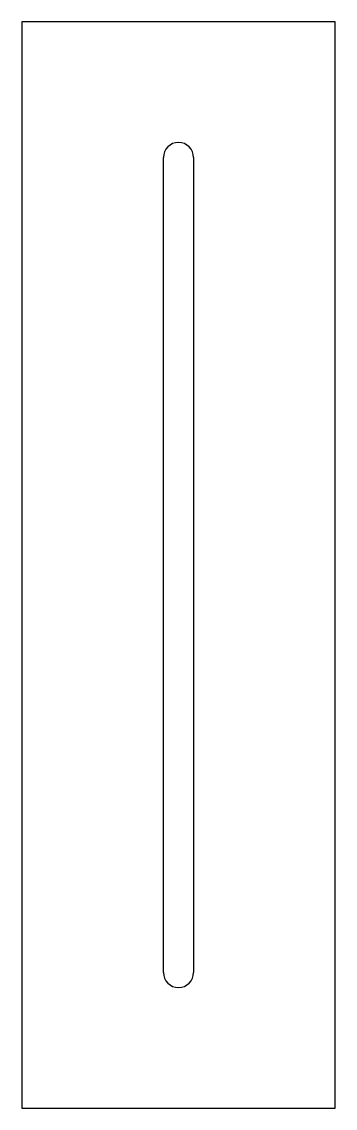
# Model space of a CAD drawing. Extents: x 0 to 13, y 0 to 45.
import ezdxf

# ---------------------------------------------------------------- set-up
doc = ezdxf.new("R2010")
doc.units = 0
doc.layers.add('LAYER1', color=7, linetype='CONTINUOUS')

msp = doc.modelspace()

# ---------------------------------------------------------------- linework, layer by layer
at = {"layer": 'LAYER1', "color": 7}
for p, q in [((13, 45), (0, 45)), ((0, 45), (0, 0)), ((13, 0), (13, 45)), ((5.875, 5.625), (5.875, 39.375)), ((7.125, 39.375), (7.125, 5.625)), ((0, 0), (13, 0))]:
    msp.add_line(p, q, dxfattribs=at)
for centre, start, end in [((6.5, 39.375), 90, 180), ((6.5, 39.375), 360, 90), ((6.5, 5.625), 180, 270), ((6.5, 5.625), 270, 0)]:
    msp.add_arc(centre, 0.625, start, end, dxfattribs=at)

doc.saveas('drawing.dxf')
